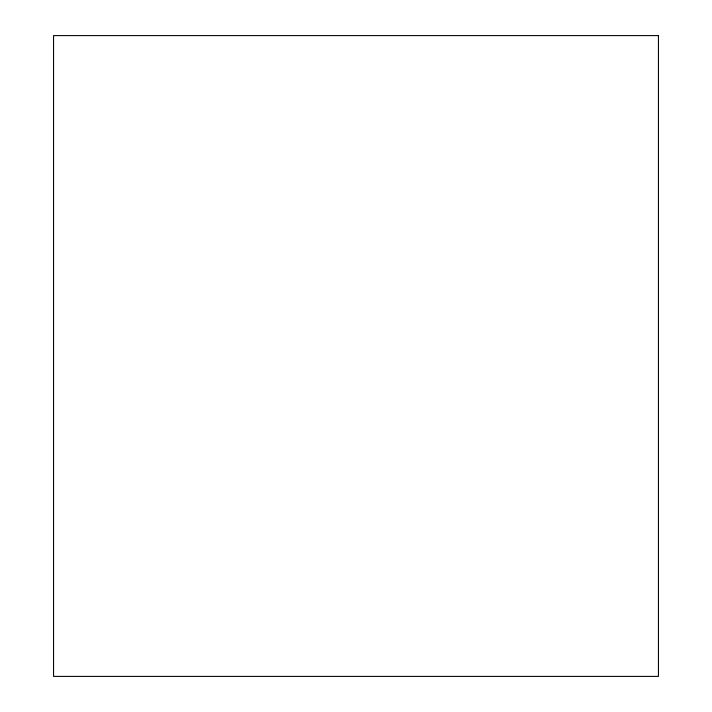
<?xml version="1.0" encoding="UTF-8"?>
<svg xmlns="http://www.w3.org/2000/svg" width="712" height="712" viewBox="0 0 712 712"><rect width="100%" height="100%" fill="white"/><g stroke="black" fill="none" stroke-linecap="round" stroke-linejoin="round"><path stroke-width="1.07" d="M658.449 35.6L53.551 35.6L53.551 676.4L658.449 676.4L658.449 35.6"/></g></svg>
